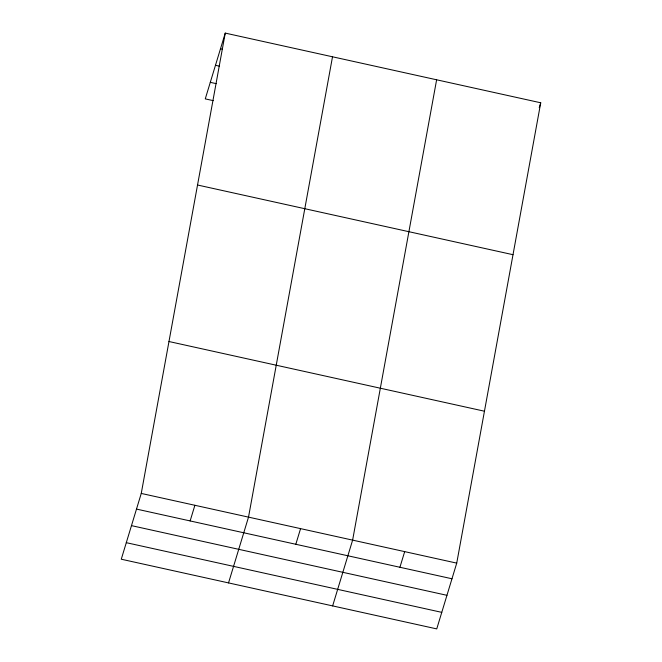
<?xml version="1.0" encoding="UTF-8"?>
<svg xmlns="http://www.w3.org/2000/svg" width="662" height="662" viewBox="0 0 662 662"><rect width="100%" height="100%" fill="white"/><g stroke="black" fill="none" stroke-linecap="round" stroke-linejoin="round"><path stroke-width="0.99" d="M141.254 493.438L225.254 33.1L540.73 102.784L456.73 563.122L436.746 628.9L121.27 559.216L141.254 493.438L456.73 563.122M332.514 56.791L248.515 517.13L228.531 582.908M436.622 79.788L352.623 540.126L332.638 605.904M225.254 33.1L205.27 98.878L213.214 100.632M190.135 520.936L194.885 505.288M295.815 544.28L300.573 528.632M539.24 107.674L540.73 102.784M399.922 567.276L404.681 551.628M220.496 48.748L222.482 49.187M215.473 65.29L219.445 66.167M210.293 82.336L216.251 83.652M197.533 185.012L513.009 254.696M168.975 341.526L484.452 411.21M136.496 509.086L451.981 578.77M131.473 525.628L446.949 595.312M126.293 542.674L441.769 612.358"/></g></svg>
